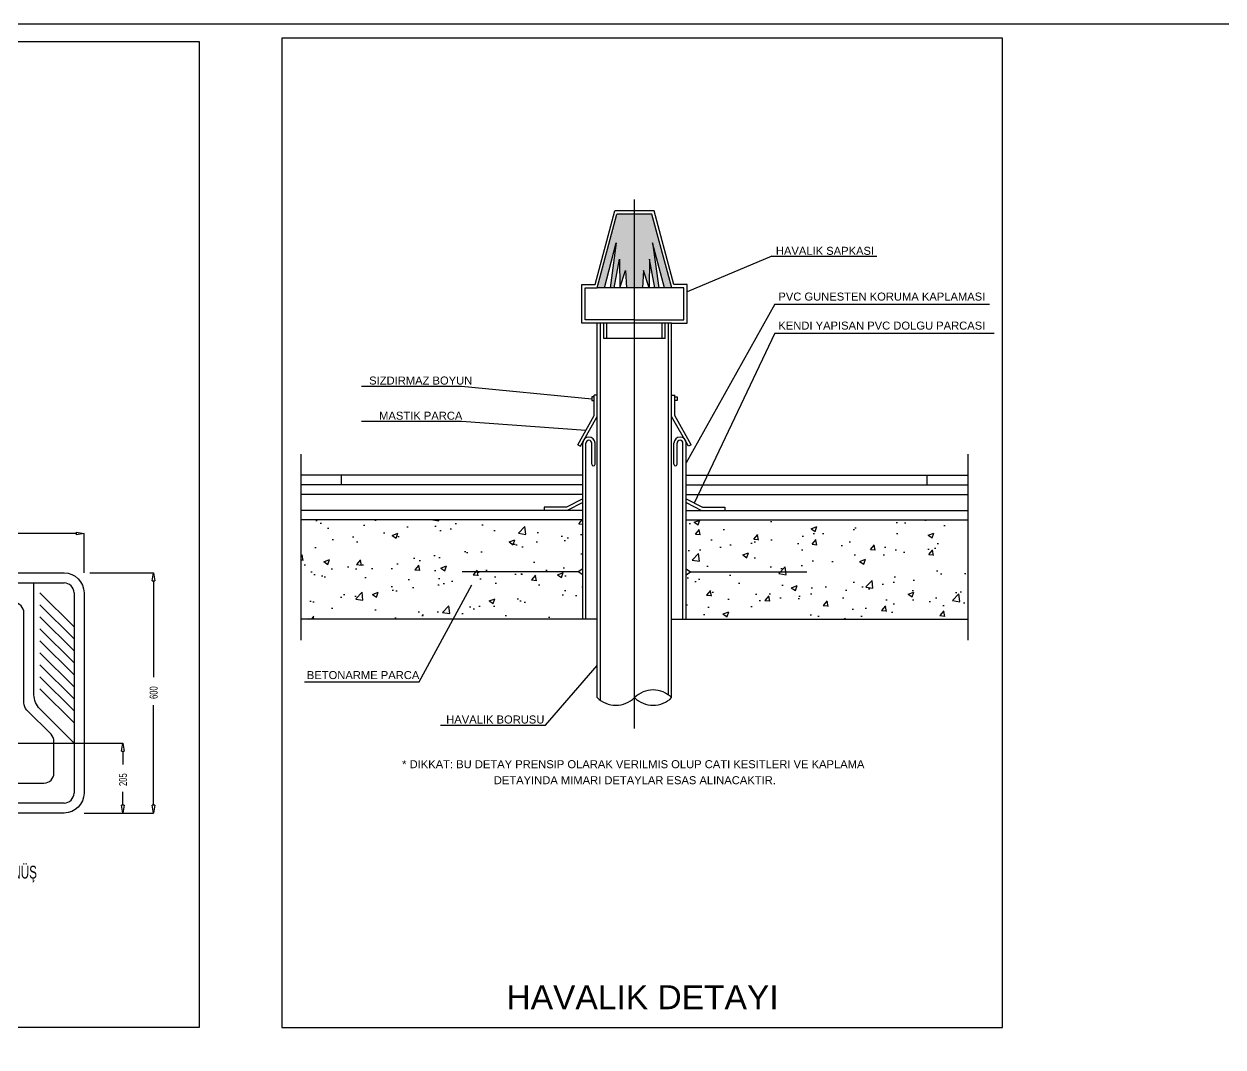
# Model space of a CAD drawing. Header units: centimetres. Extents: x -13133 to 30552, y -2 to 4552.
# Drawn here: x 26785 to 27315, y 1347 to 1800 of the extents above; entities that cross this region are included whole.
import ezdxf
from ezdxf.enums import TextEntityAlignment as Align

# ---------------------------------------------------------------- set-up
doc = ezdxf.new("R2010")
doc.units = ezdxf.units.CM
for name, color, linetype in [('MEP-DETAYLAR', 111, 'CONTINUOUS'), ('MTY-CİHAZ', 135, 'CONTINUOUS'), ('ROTAS-VANA', 1, 'CONTINUOUS')]:
    doc.layers.add(name, color=color, linetype=linetype)
doc.layers.add('Renkli Tarama', color=7, linetype='CONTINUOUS', lineweight=0)
doc.styles.add('ÇAP', font='arial.ttf')

# ---------------------------------------------------------------- blocks, each defined once
blk = doc.blocks.new('SIHHİ DETAYLAR')
at = {"layer": 'MEP-DETAYLAR'}
h = blk.add_hatch(color=41, dxfattribs=at)
h.paths.add_polyline_path([(1464.90987008193, 1415.844591806119), (1457.160003074095, 1415.844600552053), (1448.442781193298, 1383.228064044553), (1451.605435601552, 1383.228060475376), (1456.858135896153, 1403.174219596083), (1454.117586032953, 1383.228057640372), (1455.9446056991, 1383.22805557854), (1458.228393477155, 1395.871407161991), (1458.456756233936, 1383.31970331748), (1460.968919455714, 1390.85072312894), (1461.425664697075, 1383.228049393045), (1464.909833273268, 1383.228045461059)])
h.paths.add_polyline_path([(1472.659737089707, 1415.844583060243), (1464.90987008193, 1415.844591806119), (1464.909833273268, 1383.228045461059), (1468.394001849519, 1383.228041529015), (1468.85076429561, 1390.850714234053), (1471.36291051947, 1383.319688752526), (1471.591301606328, 1395.871392081666), (1473.875060847495, 1383.22803534352), (1475.702080513583, 1383.228033281688), (1472.961575669993, 1403.174201422953), (1478.214230945043, 1383.228030446626), (1481.376885353296, 1383.228026877565)])
h = blk.add_hatch(dxfattribs=at)
h.set_pattern_fill('AR-CONC', color=8, scale=0.1417669608964163, angle=-6.46598049837e-05, style=0)
h.set_pattern_definition([(49.99993534019498, (-4163.460985967074, -408.9322650139219), (25.82776429540784, -2.259664863635949), [2.700660605076719, -29.70726665584389]), (354.999935340195, (-4163.460985967074, -408.9322650139219), (-4.996237765241999, 27.08552525888249), [2.160528484061384, -23.76581332467523]), (100.4509353401948, (-4161.308680179296, -409.1205694086966), (20.83161990421489, 24.82573712551016), [2.295207096912979, -25.24727806604278]), (46.18413534019501, (-4163.460977839713, -401.7305034003802), (38.43004506370981, -5.960256429360927), [4.050990907615095, -44.56089998376604]), (96.6355353401948, (-4160.258476930263, -402.2271875620353), (33.6561164092604, 35.07673112484208), [3.442810645369426, -37.87091709906375]), (351.183935340195, (-4163.460977839713, -401.7305034003802), (33.65616905402472, 35.07666902667853), [3.240792726092077, -35.64871998701286]), (20.999935340195, (-4159.860099064651, -403.5309478674898), (21.49396437969161, -14.49789602113503), [2.70066060507673, -29.70726665584404]), (325.999935340195, (-4159.860099064651, -403.5309478674898), (8.761515203896636, 26.1117583032679), [2.160528484061384, -23.76581332467523]), (71.45133534019502, (-4158.068945760722, -404.7391021062503), (30.25542040829475, 11.61392042231897), [2.295207096912978, -25.24727806604277]), (37.49993534019501, (-4163.460985967074, -408.9322650139219), (0.4378754240231011, 11.98711039537887), [0, -23.47774286013371, 0, -24.12590140535213, 0, -23.85583534484446]), (7.499935340194967, (-4163.460985967074, -408.9322650139219), (9.472836509871067, 14.20228494248295), [0, -13.75536468185747, 0, -22.93761073911836, 0, -9.092224037091656]), (327.499935340195, (-4171.49095016619, -408.9322559518623), (19.22226568640244, -0.8121683184314731), [0, -9.00220201692239, 0, -28.08687029279783, 0, -37.26911635005869]), (317.499935340195, (-4175.091830972931, -408.9322518882108), (20.99982793308402, 3.604612661195774), [0, -11.70286262199916, 0, -18.65256257906328, 0, -26.46647392975195])])
h.paths.add_polyline_path([(1442.00973745645, 1236.567633160565), (1442.00975956954, 1256.162253463873), (1440.049154247157, 1257.519022355205), (1442.009762631846, 1258.875786821474), (1442.009786962298, 1280.435288296256), (1317.24749283964, 1280.435429093777), (1317.247443333908, 1236.567773958086)])
h.paths.add_polyline_path([(1612.571892192296, 1236.567440676619), (1612.571941698145, 1280.435095812368), (1487.809647575544, 1280.43523660989), (1487.809623245033, 1258.87573513505), (1489.770228567533, 1257.518966243719), (1487.809620182786, 1256.162201777566), (1487.809598069696, 1236.567581474199)])
at = {"layer": 'MEP-DETAYLAR', "color": 41}
for p, q in [((1464.90961314895, 1188.173419528233), (1464.90987730067, 1422.241196030518)), ((1448.442781193298, 1383.228064044553), (1457.160003074095, 1415.844600552053)), ((1472.659737089707, 1415.844583060243), (1457.160003074095, 1415.844600552053)), ((1481.376885353296, 1383.228026877565), (1472.659737089707, 1415.844583060243)), ((1451.605435601552, 1383.228060475376), (1456.858135896153, 1403.174219596083)), ((1456.858135896153, 1403.174219596083), (1454.117586032953, 1383.228057640372)), ((1478.214230945043, 1383.228030446626), (1472.961575669993, 1403.174201422953)), ((1472.961575669993, 1403.174201422953), (1475.702080513583, 1383.228033281688)), ((1525.68045889755, 1397.221186043345), (1488.178725035221, 1381.479669672844)), ((1525.68045889755, 1397.221186043345), (1572.268359083391, 1397.221133467625)), ((1455.9446056991, 1383.22805557854), (1458.228393477155, 1395.871407161991)), ((1458.228393477155, 1395.871407161991), (1458.458423703094, 1383.228052741673)), ((1471.591301606328, 1395.871392081666), (1471.361242843617, 1383.228038180445)), ((1473.875060847495, 1383.22803534352), (1471.591301606328, 1395.871392081666)), ((1458.426183865405, 1383.228052777995), (1460.968919455714, 1390.85072312894)), ((1460.968919455714, 1390.85072312894), (1461.425664697075, 1383.228049393045)), ((1468.85076429561, 1390.850714234053), (1468.394001849519, 1383.228041529015)), ((1471.393482681364, 1383.228038144065), (1468.85076429561, 1390.850714234053)), ((1527.061627303949, 1376.011848872818), (1487.809676053875, 1305.67021572456)), ((1527.061627303949, 1376.011848872818), (1622.139514818554, 1376.011741574912)), ((1451.28785559698, 1360.726329512079), (1451.287863332196, 1367.580650869233)), ((1452.705525205878, 1360.726327912183), (1452.705532941152, 1367.580649269337)), ((1477.114090553252, 1360.726300366456), (1477.114098288526, 1367.580621723668)), ((1478.531760162034, 1360.726298766618), (1478.531767897366, 1367.580620123772)), ((1478.531760162034, 1360.726298766618), (1451.28785559698, 1360.726329512079)), ((1527.061612841731, 1363.196780289057), (1491.395707054238, 1287.940124811721)), ((1527.061612841731, 1363.196780289057), (1624.127764474775, 1363.196670747304)), ((1344.096370227576, 1339.723502943176), (1388.336793262162, 1339.723453016719)), ((1388.336793262162, 1339.723453016719), (1446.013401118805, 1334.136171264981)), ((1344.096352661029, 1324.157666256418), (1388.336775695672, 1324.157616329961)), ((1388.336775695672, 1324.157616329961), (1443.428846469382, 1320.179559915676)), ((1442.00979976129, 1291.77664516808), (1317.247505638748, 1291.776785965659)), ((1487.809660374536, 1291.776593481772), (1612.571954497136, 1291.776452684193)), ((1442.009791761928, 1284.688297123182), (1317.247497639328, 1284.688437920762)), ((1487.809652375173, 1284.688245436817), (1612.571946497774, 1284.688104639295)), ((1217.651172400161, 1274.395845654362), (1187.803343713458, 1274.395879338437)), ((1217.651173066755, 1274.986541324761), (1217.651171733567, 1273.805149983964)), ((1221.195346422552, 1274.395841654739), (1217.651171733567, 1273.805149983964)), ((1217.651173066755, 1274.986541324761), (1221.195346422552, 1274.395841654739)), ((1221.195326814544, 1257.020928506623), (1221.195346494554, 1274.459636787127)), ((1442.009762631846, 1258.875786821474), (1440.049154247157, 1257.519022355205)), ((1487.809623245033, 1258.87573513505), (1489.770228567533, 1257.518966243719)), ((1223.727705712546, 1257.020925648801), (1251.976973944634, 1257.020893768757)), ((1251.322479142109, 1253.476720484905), (1251.91317881213, 1257.020893840701)), ((1251.322479142109, 1253.476720484905), (1252.503870482847, 1253.476719151658)), ((1251.913174812507, 1253.476719818253), (1251.913126711559, 1210.853951182391)), ((1251.91317881213, 1257.020893840701), (1252.503870482847, 1253.476719151658)), ((1440.049154247157, 1257.519022355205), (1388.660055409477, 1257.519080349244)), ((1442.00975956954, 1256.162253463873), (1440.049154247157, 1257.519022355205)), ((1487.809620182786, 1256.162201777566), (1489.770228567533, 1257.518966243719)), ((1489.770228567533, 1257.518966243719), (1541.159327405214, 1257.51890824968)), ((1150.311841366754, 1252.590790972463), (1212.334886758879, 1252.590720977809)), ((1216.765099287266, 1248.160498450219), (1216.764999295003, 1159.556147889991)), ((1369.537888725928, 1208.832281970361), (1392.942298864014, 1251.739097095851)), ((1425.446397475898, 1189.677399700973), (1448.452353155182, 1216.091986817773)), ((1318.785610296589, 1208.832339245651), (1369.537888725928, 1208.832281970361)), ((1251.913062821026, 1154.239847190853), (1251.91311271704, 1198.453242112475)), ((1379.037311342894, 1189.677452074888), (1425.446397475898, 1189.677399700973)), ((1181.345435156603, 1181.707275502034), (1238.414516666322, 1181.707211098051)), ((1237.760021863913, 1178.163037814258), (1238.350721533992, 1181.707211170054)), ((1238.350721533992, 1181.707211170054), (1238.941413204709, 1178.163036481011)), ((1237.760021863913, 1178.163037814258), (1238.941413204709, 1178.163036481011)), ((1238.350717534253, 1178.163037147606), (1238.350710877508, 1172.264406568138)), ((1238.350690536375, 1154.239862496382), (1238.350697161979, 1160.110893186472)), ((1212.334776767355, 1155.125935361604), (1150.31173137523, 1155.126005356258)), ((1238.350686536636, 1150.695688473934), (1237.759994865919, 1154.239863162977)), ((1238.941386206774, 1154.239861829788), (1237.759994865919, 1154.239863162977)), ((1238.941386206774, 1154.239861829788), (1238.350686536636, 1150.695688473934)), ((1251.913058821286, 1150.695673168462), (1251.322367150686, 1154.239847857447)), ((1252.503758491424, 1154.2398465242), (1251.322367150686, 1154.239847857447)), ((1252.503758491424, 1154.2398465242), (1251.913058821286, 1150.695673168462)), ((1221.1952068237, 1150.695707834384), (1238.414481669024, 1150.695688401989)), ((1223.727585721703, 1150.695704976504), (1251.976853953791, 1150.695673096459))]:
    blk.add_line(p, q, dxfattribs=at)
at = {"layer": 'MEP-DETAYLAR'}
for p, q in [((1447.482866313425, 1384.64573473687), (1456.200088194222, 1417.262271244253)), ((1473.61965516943, 1417.262251585722), (1456.200088194222, 1417.262271244253)), ((1482.336803433019, 1384.645695403276), (1473.61965516943, 1417.262251585722)), ((1441.640921879792, 1367.580661756103), (1441.640941138263, 1384.645741329645)), ((1441.640941138263, 1384.645741329645), (1447.482866313425, 1384.64573473687)), ((1443.058593088644, 1368.998329765221), (1443.058609147323, 1383.228070120676)), ((1443.058609147323, 1383.228070120676), (1448.442781193298, 1383.228064044553)), ((1481.376885353296, 1383.228026877565), (1448.442781193298, 1383.228064044553)), ((1486.761057399271, 1383.228020801383), (1481.376885353296, 1383.228026877565)), ((1488.178728608182, 1384.645688810502), (1482.336803433019, 1384.645695403276)), ((1486.761041340651, 1368.99828044587), (1486.761057399271, 1383.228020801383)), ((1488.178709349711, 1367.58060923696), (1488.178728608182, 1384.645688810502)), ((1448.452524114167, 1367.580654069024), (1441.640921879792, 1367.580661756103)), ((1464.909817214648, 1368.998305105546), (1443.058593088644, 1368.998329765221)), ((1448.452337021648, 1201.795925635961), (1448.452524114167, 1367.580654069024)), ((1481.367107115395, 1367.580616924038), (1448.452524114167, 1367.580654069024)), ((1449.870005268603, 1200.588902042655), (1449.87019372324, 1367.580652469129)), ((1464.909817214648, 1368.998305105546), (1486.761041340651, 1368.99828044587)), ((1479.949251776212, 1203.002912084281), (1479.949437506439, 1367.580618523934)), ((1481.366920022934, 1201.795888490917), (1481.367107115395, 1367.580616924038)), ((1481.367107115395, 1367.580616924038), (1488.178709349711, 1367.58060923696)), ((1447.034808278491, 1326.618521657016), (1447.034818587242, 1335.75327099557)), ((1448.452488196024, 1335.753269395733), (1447.034818587242, 1335.75327099557)), ((1481.367071197368, 1335.753232250688), (1482.784740806324, 1335.753230650851)), ((1482.784730497515, 1326.618481312296), (1482.784740806324, 1335.753230650851)), ((1439.822884660272, 1313.740598174278), (1447.034808278491, 1326.618521657016)), ((1441.05979819264, 1313.04789908108), (1448.452477469807, 1326.248587705369)), ((1488.759709953505, 1313.047845250461), (1481.367060471093, 1326.248550560383)), ((1489.996625049331, 1313.740541551786), (1482.784730497515, 1326.618481312296)), ((1439.822884660272, 1313.740598174278), (1441.05979819264, 1313.04789908108)), ((1442.00973745645, 1236.567633160565), (1442.009825291694, 1314.399404880707)), ((1443.427407065639, 1236.567631560669), (1443.427494900825, 1314.399403280811)), ((1446.039595101669, 1305.128836244228), (1446.039605563739, 1314.399400333001)), ((1447.457264710625, 1305.128834644391), (1447.457275172754, 1314.399398733105)), ((1482.36222556181, 1305.128795253229), (1482.36223602388, 1314.399359341943)), ((1483.779895170766, 1305.128793653334), (1483.779905632837, 1314.399357742048)), ((1486.391928460507, 1236.567583074036), (1486.392016295809, 1314.399354794237)), ((1487.809598069696, 1236.567581474199), (1487.80968590494, 1314.399353194341)), ((1489.996625049331, 1313.740541551786), (1488.759709953505, 1313.047845250461)), ((1424.887704555003, 1286.105986054812), (1424.887702955166, 1284.688316445972)), ((1434.837691343215, 1286.105974825972), (1424.887704555003, 1286.105986054812)), ((1442.009797501785, 1289.774394357984), (1434.837691343215, 1286.105974825972)), ((1442.00979570474, 1288.182043000124), (1435.179208086396, 1284.688304831739)), ((1487.809656317928, 1288.1819913137), (1494.640236050764, 1284.688237728376)), ((1487.809658114915, 1289.774342671677), (1494.981755993562, 1286.105906951823)), ((1494.981755993562, 1286.105906951823), (1504.931742782064, 1286.105895722983)), ((1504.931742782064, 1286.105895722983), (1504.93174118211, 1284.688226114085))]:
    blk.add_line(p, q, dxfattribs=at)
at = {"layer": 'MEP-DETAYLAR', "color": 8, "ltscale": 2}
for p, q in [((1317.247525725397, 1309.575779731618), (1317.247432751115, 1227.190294088039)), ((1612.571974583785, 1309.575446450035), (1612.571881609619, 1227.189960806514))]:
    blk.add_line(p, q, dxfattribs=at)
at = {"layer": 'MEP-DETAYLAR', "color": 8}
for p, q in [((1442.009804560977, 1296.02965399489), (1317.247510438319, 1296.02979479247)), ((1442.009809360606, 1300.282662821759), (1317.247515238006, 1300.282803619339)), ((1335.254350747098, 1296.029774471302), (1335.254355546785, 1300.282783298113)), ((1487.809665174165, 1296.029602308583), (1612.571959296823, 1296.029461511003)), ((1487.809669973794, 1300.282611135451), (1612.571964096394, 1300.282470337872)), ((1594.565118988044, 1296.029481832171), (1594.565123787615, 1300.282490659097)), ((1442.009786962298, 1280.435288296256), (1317.24749283964, 1280.435429093777)), ((1487.809647575544, 1280.43523660989), (1612.571941698145, 1280.435095812368)), ((1448.452376262459, 1236.567625889845), (1317.247443333908, 1236.567773958086)), ((1481.366959263687, 1236.567588744918), (1612.571892192296, 1236.567440676619))]:
    blk.add_line(p, q, dxfattribs=at)
at = {"layer": 'MEP-DETAYLAR', "color": 11}
for p, q in [((1216.765082288592, 1233.09775885503), (1201.63939058996, 1248.223484693153)), ((1216.76507628907, 1227.781497821386), (1201.639384590438, 1242.907223659567)), ((1216.76507028949, 1222.465236787742), (1201.639378590917, 1237.590962625924)), ((1216.765064289968, 1217.148975754098), (1201.639372591337, 1232.274701592279)), ((1216.765058290446, 1211.832714720513), (1201.639366591815, 1226.958440558694)), ((1216.765052290924, 1206.516453686927), (1201.639360592293, 1221.64217952505)), ((1216.765046291344, 1201.200192653283), (1201.639354592713, 1216.325918491464)), ((1216.765040291764, 1195.883931619697), (1201.639348593133, 1211.009657457878)), ((1216.765034292301, 1190.567670586053), (1201.639342593669, 1205.693396424234))]:
    blk.add_line(p, q, dxfattribs=at)
at = {"layer": 'MEP-DETAYLAR'}
for points in [[(1447.034817683801, 1334.952712847967), (1446.013402040291, 1334.952714000596), (1446.013400197262, 1333.319628529367), (1447.034815840831, 1333.31962737668)], [(1482.784739902883, 1334.95267250319), (1483.806155546277, 1334.952671350504), (1483.806153703248, 1333.319585879217), (1482.784738059854, 1333.319587031961)]]:
    blk.add_lwpolyline(points, close=True, dxfattribs=at)
for points in [[(1221.195316815341, 1248.160493450647), (1221.195216822962, 1159.556142890418, -0.4142135623730951), (1212.334771767724, 1150.695717833587), (1150.311726375483, 1150.695787828299, -0.4142135623730951), (1141.451301318768, 1159.556232883478), (1141.451401311147, 1248.160583443707, -0.4142135623730951), (1150.311846366443, 1257.021008500538), (1212.334891758568, 1257.020938505884, -0.4142135623730951)], [(1168.032651483372, 1199.42816063785, -0.1989123673796561), (1166.735067276342, 1196.295525246067), (1156.039563965751, 1185.600046075822, 0.1989123673796605), (1154.741979758662, 1182.467410683981), (1154.741963902022, 1168.416652940679, 0.4142135623730919), (1159.172176430409, 1163.986430413031), (1203.474351710523, 1163.9863804169, 0.4142135623730951), (1207.904574238171, 1168.416592945228), (1207.904590094811, 1182.46735068853, 0.1989123673796552), (1206.607012958266, 1185.599989009148), (1195.911533788021, 1196.295492319623, -0.1989123673796548), (1194.613956651475, 1199.428130640183), (1194.614001647976, 1239.300088392279, 0.4142135623730964), (1190.18378911959, 1243.730310919869), (1172.462919007579, 1243.730330918333, 0.4142135623730979), (1168.03269647999, 1239.300118390005)]]:
    blk.add_lwpolyline(points, format="xyb", close=True, dxfattribs=at)
at = {"layer": 'MEP-DETAYLAR', "color": 41}
blk.add_lwpolyline([(1216.765024292981, 1181.707235530077), (1201.639332594466, 1196.832961368258, -0.1989123673796559), (1199.044178321317, 1203.098238009319), (1199.044234174886, 1252.590735976701)], format="xyb", dxfattribs=at)
at = {"layer": 'MEP-DETAYLAR'}
for centre, radius, start, end in [((1444.733550232195, 1314.399401806935), 2.723724940447715, 359.9999353399865, 179.9999353399865), ((1485.085960964381, 1314.399356268113), 2.723724940447715, 359.9999353399865, 179.9999353399865), ((1444.733550232195, 1314.399401806935), 1.306055331483551, 359.9999353399865, 179.9999353399865), ((1485.085960964381, 1314.399356268113), 1.306055331483551, 359.9999353399865, 179.9999353399865), ((1446.748429906205, 1305.128835444338), 0.7088348044822425, 179.9999353399865, 359.9999353399865), ((1483.071060366288, 1305.12879445334), 0.7088348044822425, 179.9999353399865, 359.9999353399865), ((1473.138264986337, 1193.567252026929), 11.63706242000366, 44.99993533709188, 134.9999353418083), ((1456.680992058362, 1210.024562100007), 11.63706242000423, 224.9999353370919, 314.9999353418084), ((1473.13828355883, 1210.024543527514), 11.63706242000423, 224.9999353370919, 314.9999353418084)]:
    blk.add_arc(centre, radius, start, end, dxfattribs=at)
at = {"layer": 'MEP-DETAYLAR', "color": 41}
for centre, start, end in [((1212.334881759248, 1248.16050344985), 359.9999353399865, 89.99993533998651), ((1212.334781766985, 1159.556152889679), 269.9999353399865, 359.9999353399865)]:
    blk.add_arc(centre, 4.430217528013009, start, end, dxfattribs=at)
at = {"layer": 'MTY-CİHAZ'}
for points in [[(784.3538384734419, 1500.001532065682), (1998.608906858077, 1500.000000000407), (1998.608906858251, 4.074536e-10), (784.3538384736748, 0.0015320657403208)], [(792.9230511977802, 1492.19776593917), (1272.205104458611, 1492.197225056647), (1272.204611968132, 1055.795872935792), (792.9225587073014, 1055.796413818316)], [(1627.796191989036, 1493.779979555344), (1308.820529972319, 1493.780339527759), (1308.820035695215, 1055.795831614348), (1627.795697711932, 1055.795471641875)]]:
    blk.add_lwpolyline(points, close=True, dxfattribs=at)
at = {"layer": 'MEP-DETAYLAR', "color": 41, "style": 'ÇAP'}
for s, height, p in [('HAVALIK SAPKASI', 3.544174022410407, (1549.255591259745, 1399.585217143758)), ('PVC GUNESTEN KORUMA KAPLAMASI', 3.544174022410407, (1574.42104173539, 1379.333509980875)), ('KENDI YAPISAN PVC DOLGU PARCASI', 3.544174022410407, (1574.421027237083, 1366.486438298598)), ('SIZDIRMAZ BOYUN', 3.544174022410407, (1370.273293499078, 1342.162153308512)), ('MASTIK PARCA', 3.544174022410407, (1370.273275932646, 1326.596316621871)), ('BETONARME PARCA', 3.544174022410407, (1344.753802298335, 1211.780601177365)), ('HAVALIK BORUSU', 3.544174022410407, (1403.287938476365, 1192.116104614164)), ('* DIKKAT: BU DETAY PRENSIP OLARAK VERILMIS OLUP CATI KESITLERI VE KAPLAMA ', 3.544174022410407, (1465.069260825519, 1172.329390618717)), ('DETAYINDA MIMARI DETAYLAR ESAS ALINACAKTIR.', 3.544174022410407, (1465.069252826157, 1165.241042573936)), ('HAVALIK DETAYI', 10.63252206723122, (1468.478697530052, 1069.189401596959))]:
    blk.add_text(s, height=height, rotation=359.9999353404312, dxfattribs=at).set_placement(p, align=Align.MIDDLE)
at = {"layer": 'MEP-DETAYLAR', "color": 41, "style": 'ÇAP', "width": 0.65}
for s, rotation, p in [('600', 89.99993534165402, (1252.012806168, 1201.216929771704)), ('205', 90.3965695613602, (1238.467171572672, 1162.681568513159))]:
    blk.add_text(s, height=3.544174022410407, rotation=rotation, dxfattribs=at).set_placement(p, align=Align.MIDDLE_LEFT)
blk.add_text('ÜST GÖRÜNÜŞ', height=5.67067843585665, rotation=359.9999353404312, dxfattribs=at).set_placement((1181.323222763487, 1127.383824153512), align=Align.TOP_CENTER)
blk = doc.blocks.new('MTY-SIHHİ DETAYLAR')
at = {"layer": 'Renkli Tarama'}
blk.add_blockref('SIHHİ DETAYLAR', (257713.2761766103, -444848.4771005468), dxfattribs=at)

msp = doc.modelspace()

# ---------------------------------------------------------------- block references
at = {"layer": 'ROTAS-VANA'}
msp.add_blockref('MTY-SIHHİ DETAYLAR', (-232123.2761766103, 445148.4771005468), dxfattribs=at)

doc.saveas('drawing.dxf')
